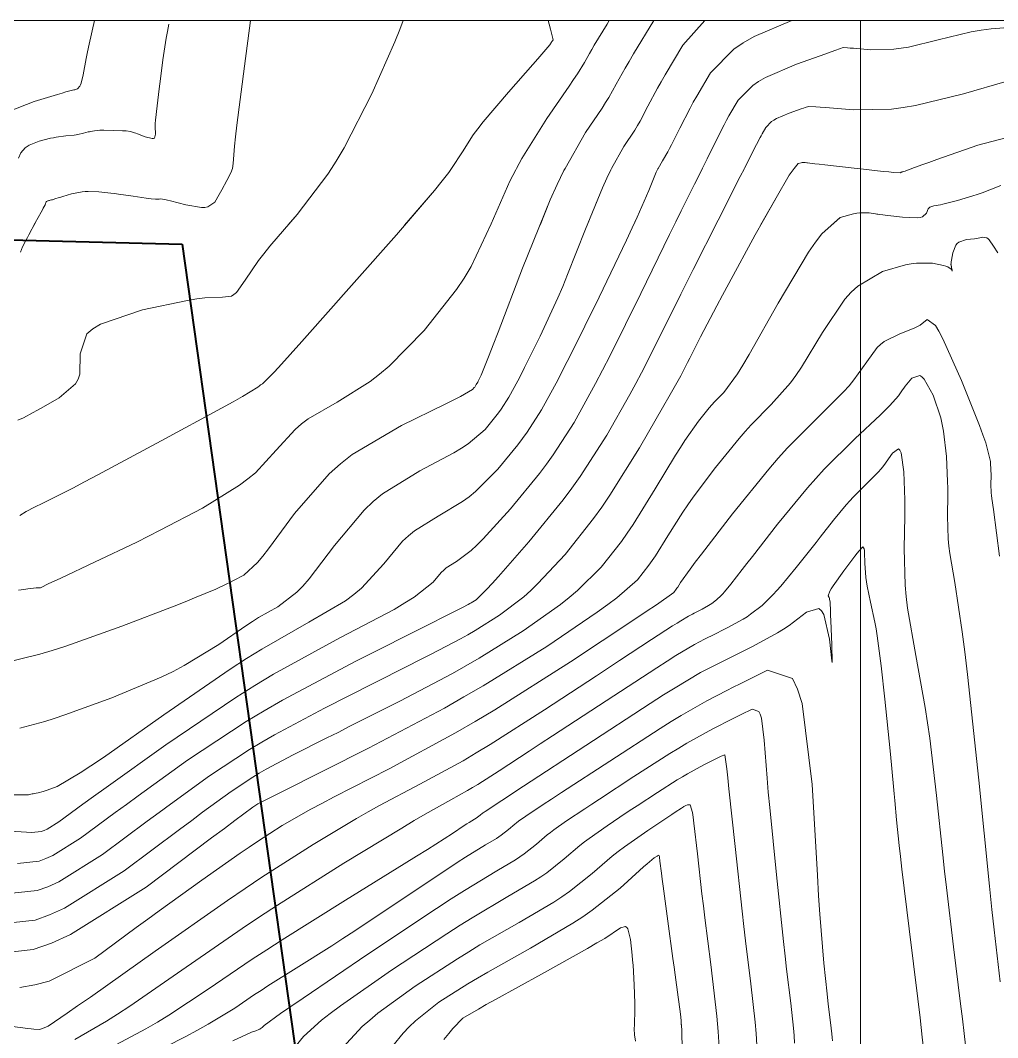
# Model space of a CAD drawing. Header units: millimetres. Extents: x 837475 to 838477, y 1189012 to 1191015.
# Drawn here: x 838197.9 to 838289.3, y 1190918.7 to 1191013.9 of the extents above; entities that cross this region are included whole.
import ezdxf

# ---------------------------------------------------------------- set-up
doc = ezdxf.new("R2010")
doc.units = ezdxf.units.MM
doc.header["$LTSCALE"] = 0.3
doc.layers.add('COORD', color=253, linetype='Continuous', lineweight=20)
doc.layers.add('CORREDORVIA', color=94, linetype='Continuous', lineweight=40)
doc.layers.add('COTAS 10', color=7, linetype='Continuous', lineweight=9, true_color=0x6e3e2d)
doc.layers.add('COTAS INT', color=7, linetype='Continuous', lineweight=5, true_color=0x9fa19f)

msp = doc.modelspace()

# ---------------------------------------------------------------- linework, layer by layer
at = {"layer": 'COORD'}
msp.add_line((838276.514, 1189013.872), (838276.514, 1191013.872), dxfattribs=at)
msp.add_lwpolyline([(837476.514, 1189013.872), (838476.514, 1189013.872), (838476.514, 1191013.872), (837476.514, 1191013.872)], close=True, dxfattribs=at)
at = {"layer": 'CORREDORVIA'}
msp.add_lwpolyline([(837918.48, 1189883.493), (837925.042, 1189453.383), (837902.497, 1189217.712), (837593.191, 1189234.399), (837666.017, 1189670.117), (837623.316, 1189818.024), (837548.503, 1190011.455), (837506.88, 1190461.595), (837936.282, 1190278.252), (837938.054, 1190355.403), (837933.054, 1190517.446), (837913.685, 1190646.739), (837916.913, 1190801.892), (837910.676, 1191000.965), (838213.029, 1190992.912), (838237.174, 1190821.339), (838237.001, 1190602.875), (838240.031, 1190437.198), (838238.102, 1190145.726), (838184.199, 1189898.277), (837758.842, 1190109.914), (837918.48, 1189883.493)], dxfattribs=at)
at = {"layer": 'COTAS 10'}
for points in [[(838197.844, 1190967.519), (838198.447, 1190967.906), (838198.691, 1190968.04), (838198.967, 1190968.185), (838200.242, 1190968.805), (838202.809, 1190970.102), (838203.901, 1190970.674), (838205.158, 1190971.339), (838211.072, 1190974.511), (838216.716, 1190977.577), (838217.802, 1190978.175), (838218.682, 1190978.665), (838220.137, 1190979.528), (838220.267, 1190979.674), (838220.311, 1190979.711), (838220.359, 1190979.746), (838220.559, 1190979.863), (838221.258, 1190980.533), (838221.62, 1190980.918), (838222.055, 1190981.389), (838224.232, 1190983.81), (838227.205, 1190987.158), (838228.141, 1190988.214), (838229.127, 1190989.327), (838233.095, 1190993.81), (838236.654, 1190997.947), (838237.381, 1190998.842), (838237.996, 1190999.627), (838238.245, 1191000), (838239.286, 1191001.557), (838240.283, 1191003.154), (838240.714, 1191003.731), (838241.212, 1191004.365), (838243.57, 1191007.138), (838245.863, 1191009.736), (838246.32, 1191010.26), (838246.7, 1191010.698), (838247.429, 1191011.578), (838247.611, 1191011.841), (838247.646, 1191011.891), (838247.674, 1191011.932), (838247.72, 1191011.999), (838247.724, 1191012.008), (838247.726, 1191012.011), (838247.729, 1191012.015), (838247.741, 1191012.035), (838247.593, 1191012.662), (838247.495, 1191013.049), (838247.372, 1191013.529), (838247.283, 1191013.872)], [(838259.077, 1190994.695), (838259.234, 1190995.016), (838259.742, 1190996.049), (838260.976, 1190998.526), (838261.719, 1191000), (838261.743, 1191000.048), (838261.957, 1191000.478), (838262.171, 1191000.912), (838262.948, 1191002.511), (838263.747, 1191004.096), (838263.975, 1191004.521), (838264.205, 1191004.94), (838265.059, 1191006.402), (838266.427, 1191007.785), (838266.98, 1191008.153), (838267.609, 1191008.515), (838270.513, 1191009.772), (838273.252, 1191010.751), (838273.777, 1191010.938), (838274.201, 1191011.088), (838274.889, 1191011.328), (838275.301, 1191011.299), (838275.551, 1191011.28), (838275.859, 1191011.255), (838277.463, 1191011.127), (838279.639, 1191011.171), (838280.308, 1191011.256), (838281.006, 1191011.372), (838283.769, 1191012.053), (838286.874, 1191012.794), (838287.788, 1191012.948), (838288.726, 1191013.079), (838292.309, 1191013.368)], [(838236.654, 1190997.947), (838233.856, 1190994.695)], [(838259.234, 1190995.016), (838258.654, 1190993.833), (838255.959, 1190988.308), (838253.077, 1190982.499), (838252.378, 1190981.137), (838251.723, 1190979.882), (838249.719, 1190976.24), (838247.758, 1190973.208), (838247.13, 1190972.339), (838246.466, 1190971.455), (838243.76, 1190968.156), (838241.194, 1190965.338), (838240.617, 1190964.758), (838240.098, 1190964.265), (838238.706, 1190963.21), (838237.754, 1190962.62), (838237.511, 1190962.42), (838237.278, 1190962.204), (838236.515, 1190961.294), (838234.752, 1190959.877), (838233.889, 1190959.342), (838232.864, 1190958.746), (838227.808, 1190956.076), (838221.589, 1190952.673), (838219.829, 1190951.614), (838218.054, 1190950.504), (838211.509, 1190946.076), (838205.929, 1190942.076), (838204.763, 1190941.236), (838203.761, 1190940.512), (838201.509, 1190938.868), (838200.404, 1190938.174), (838200.125, 1190938.05), (838199.859, 1190937.955), (838198.993, 1190937.861), (838196.98, 1190937.983)], [(838289.5, 1190963.739), (838288.969, 1190968.08), (838288.789, 1190969.125), (838288.758, 1190969.388), (838288.734, 1190969.639), (838288.712, 1190970.452), (838288.724, 1190971.229), (838288.722, 1190971.458), (838288.717, 1190971.693), (838288.68, 1190972.592), (838288.231, 1190974.323), (838287.967, 1190975.083), (838287.643, 1190975.964), (838285.967, 1190980.159), (838284.215, 1190984.07), (838283.843, 1190984.772), (838283.52, 1190985.309), (838282.76, 1190985.874), (838282.096, 1190985.357), (838281.833, 1190985.212), (838281.535, 1190985.066), (838280.175, 1190984.532), (838278.74, 1190983.804), (838278.395, 1190983.535), (838278.073, 1190983.238), (838277.099, 1190981.922), (838275.902, 1190980.217), (838275.439, 1190979.675), (838274.919, 1190979.102), (838272.566, 1190976.778), (838269.677, 1190973.849), (838268.82, 1190972.894), (838267.938, 1190971.878), (838264.543, 1190967.69), (838261.63, 1190963.907), (838261.052, 1190963.147), (838260.572, 1190962.51), (838259.664, 1190961.248), (838259.407, 1190960.834), (838259.338, 1190960.733), (838259.27, 1190960.637), (838259.034, 1190960.336), (838257.413, 1190959.178), (838256.472, 1190958.542), (838255.318, 1190957.768), (838249.371, 1190953.83), (838242.305, 1190949.357), (838240.444, 1190948.245), (838238.626, 1190947.188), (838232.406, 1190943.83), (838227.255, 1190941.191), (838226.11, 1190940.588), (838225.086, 1190940.04), (838222.406, 1190938.521), (838220.105, 1190937.031), (838219.321, 1190936.501), (838218.473, 1190935.92), (838214.877, 1190933.398), (838210.903, 1190930.542), (838209.816, 1190929.75), (838208.735, 1190928.958), (838204.877, 1190926.094), (838200.608, 1190923.938), (838199.267, 1190923.592), (838197.857, 1190923.355)], [(838217.769, 1190918.371), (838219.527, 1190919.181), (838219.85, 1190919.272), (838219.923, 1190919.295), (838219.989, 1190919.316), (838220.165, 1190919.385), (838220.286, 1190919.445), (838220.317, 1190919.461), (838220.347, 1190919.478), (838220.445, 1190919.536), (838220.539, 1190919.612), (838220.566, 1190919.639), (838220.595, 1190919.67), (838220.701, 1190919.804), (838222.259, 1190920.918), (838223.202, 1190921.567), (838224.367, 1190922.362), (838230.421, 1190926.462), (838236.834, 1190930.741), (838238.225, 1190931.649), (838239.449, 1190932.437), (838242.479, 1190934.284), (838244.228, 1190935.312), (838244.645, 1190935.584), (838245.032, 1190935.851), (838246.184, 1190936.767), (838247.2, 1190937.636), (838247.5, 1190937.873), (838247.81, 1190938.109), (838248.996, 1190938.945), (838250.717, 1190940.083), (838251.363, 1190940.508), (838252.082, 1190940.981), (838255.291, 1190943.087), (838258.671, 1190945.242), (838259.498, 1190945.746), (838260.277, 1190946.21), (838262.7, 1190947.552), (838264.549, 1190948.494), (838264.967, 1190948.707), (838265.344, 1190948.899), (838266.368, 1190949.416), (838267.004, 1190949.2), (838267.137, 1190948.929), (838267.252, 1190948.567), (838267.512, 1190946.499), (838267.77, 1190942.945), (838267.883, 1190941.647), (838268.015, 1190940.212), (838268.643, 1190933.894), (838269.302, 1190927.669), (838269.453, 1190926.292), (838269.591, 1190925.067), (838269.977, 1190921.895), (838270.237, 1190919.563), (838270.296, 1190918.866), (838270.349, 1190918.148)]]:
    msp.add_lwpolyline(points, dxfattribs=at)
at = {"layer": 'COTAS INT'}
for points in [[(838257.178, 1191013.872), (838255.278, 1191010.738), (838254.851, 1191010.017), (838254.483, 1191009.388), (838253.658, 1191007.885), (838252.952, 1191006.644), (838252.66, 1191006.18), (838252.326, 1191005.664), (838250.773, 1191003.367), (838248.865, 1191000), (838248.761, 1190999.816), (838248.138, 1190998.51), (838247.487, 1190997.064), (838244.895, 1190990.674), (838242.611, 1190984.697), (838242.153, 1190983.511), (838241.77, 1190982.528), (838241.02, 1190980.674), (838240.794, 1190980.216), (838240.742, 1190980.114), (838240.695, 1190980.022), (838240.565, 1190979.782), (838240.451, 1190979.606), (838240.414, 1190979.555), (838240.376, 1190979.504), (838240.218, 1190979.312), (838239.094, 1190978.679), (838238.446, 1190978.35), (838237.651, 1190977.954), (838233.565, 1190975.966), (838228.965, 1190973.229), (838227.847, 1190972.36), (838226.797, 1190971.443), (838223.565, 1190967.732), (838221.136, 1190964.397), (838220.592, 1190963.717), (838220.103, 1190963.143), (838218.802, 1190961.947), (838217.833, 1190961.44), (838217.554, 1190961.3), (838217.271, 1190961.159), (838216.208, 1190960.65), (838214.193, 1190959.809), (838213.309, 1190959.459), (838212.284, 1190959.058), (838207.406, 1190957.186), (838202.153, 1190955.305), (838200.891, 1190954.899), (838199.714, 1190954.542), (838196.159, 1190953.665)], [(838204.84, 1191013.872), (838204.342, 1191011.635), (838204.188, 1191010.916), (838204.056, 1191010.286), (838203.766, 1191008.758), (838203.598, 1191007.984), (838203.543, 1191007.829), (838203.484, 1191007.7), (838203.242, 1191007.448), (838203.009, 1191007.38), (838202.957, 1191007.367), (838202.91, 1191007.356), (838202.782, 1191007.334), (838202.173, 1191007.168), (838201.822, 1191007.065), (838201.392, 1191006.938), (838199.182, 1191006.274), (838196.875, 1191005.369)], [(838270.079, 1191013.872), (838266.552, 1191012.345), (838265.547, 1191011.767), (838264.663, 1191011.178), (838262.48, 1191008.971), (838261.19, 1191006.791), (838260.869, 1191006.22), (838260.565, 1191005.664), (838259.596, 1191003.771), (838258.822, 1191002.211), (838258.64, 1191001.863), (838258.472, 1191001.553), (838257.982, 1191000.736), (838257.565, 1191000), (838257.542, 1190999.96), (838257.405, 1190999.674), (838257.263, 1190999.358), (838256.696, 1190997.96), (838255.613, 1190995.455), (838255.146, 1190994.44), (838254.606, 1190993.286), (838252.048, 1190987.96), (838249.378, 1190982.551), (838248.767, 1190981.345), (838248.211, 1190980.266), (838246.668, 1190977.42), (838245.322, 1190975.341), (838244.892, 1190974.744), (838244.436, 1190974.138), (838242.58, 1190971.875), (838240.494, 1190969.785), (838239.893, 1190969.288), (838239.282, 1190968.828), (838236.992, 1190967.462), (838234.778, 1190966.09), (838234.215, 1190965.625), (838233.673, 1190965.124), (838231.898, 1190963.008), (838229.832, 1190960.735), (838229.107, 1190960.136), (838228.315, 1190959.549), (838224.906, 1190957.535), (838220.487, 1190955.031), (838219.06, 1190954.135), (838217.544, 1190953.152), (838211.333, 1190948.868), (838205.67, 1190944.885), (838204.5, 1190944.09), (838203.502, 1190943.43), (838201.333, 1190942.16), (838200.426, 1190941.828), (838200.223, 1190941.76), (838200.041, 1190941.701), (838199.558, 1190941.572), (838199.212, 1190941.505), (838199.115, 1190941.485), (838199.019, 1190941.465), (838198.671, 1190941.388), (838197.113, 1190941.389)], [(838233.735, 1191013.872), (838233.399, 1191013.008), (838232.938, 1191011.876), (838230.796, 1191007.005), (838228.191, 1191001.936), (838227.438, 1191000.68), (838227.001, 1191000), (838226.672, 1190999.488), (838223.791, 1190995.714), (838221.242, 1190992.726), (838220.685, 1190992.029), (838220.192, 1190991.389), (838218.949, 1190989.546), (838218.123, 1190988.405), (838217.893, 1190988.207), (838217.663, 1190988.059), (838216.829, 1190987.953), (838215.173, 1190987.91), (838214.424, 1190987.802), (838213.55, 1190987.654), (838209.348, 1190986.773), (838205.396, 1190985.441), (838204.68, 1190985.008), (838204.128, 1190984.547), (838203.502, 1190982.652), (838203.473, 1190980.758), (838203.298, 1190980.299), (838203.05, 1190979.867), (838201.551, 1190978.543), (838199.837, 1190977.563), (838199.453, 1190977.348), (838199.109, 1190977.158), (838198.195, 1190976.678), (838197.653, 1190976.442)], [(838252.985, 1191013.872), (838252.811, 1191013.528), (838251.607, 1191011.546), (838251.359, 1191011.128), (838251.147, 1191010.768), (838250.689, 1191009.942), (838250.017, 1191008.86), (838249.67, 1191008.338), (838249.253, 1191007.719), (838247.169, 1191004.682), (838244.827, 1191000.941), (838244.313, 1191000), (838244.247, 1190999.88), (838243.698, 1190998.807), (838241.964, 1190994.837), (838240.068, 1190990.843), (838239.416, 1190989.755), (838238.709, 1190988.675), (838235.699, 1190984.837), (838232.4, 1190981.507), (838231.512, 1190980.746), (838230.633, 1190980.056), (838227.55, 1190978.149), (838224.843, 1190976.574), (838224.201, 1190976.094), (838223.607, 1190975.594), (838221.851, 1190973.63), (838219.909, 1190971.531), (838219.197, 1190970.946), (838218.41, 1190970.36), (838214.937, 1190968.229), (838210.978, 1190966.149), (838209.884, 1190965.594), (838208.791, 1190965.049), (838204.852, 1190963.156), (838201.68, 1190961.676), (838201.072, 1190961.391), (838200.58, 1190961.16), (838199.778, 1190960.775), (838199.693, 1190960.751), (838199.653, 1190960.747), (838199.607, 1190960.745), (838199.382, 1190960.745), (838198.607, 1190960.667), (838198.215, 1190960.615), (838197.744, 1190960.549)], [(838197.858, 1190947.619), (838200.198, 1190948.243), (838201.08, 1190948.528), (838202.064, 1190948.861), (838206.462, 1190950.468), (838211.074, 1190952.402), (838212.192, 1190952.942), (838213.242, 1190953.484), (838216.462, 1190955.455), (838218.997, 1190957.204), (838219.616, 1190957.606), (838220.199, 1190957.971), (838222.003, 1190958.993), (838223.767, 1190960.351), (838224.324, 1190960.929), (838224.911, 1190961.593), (838227.281, 1190964.722), (838230.068, 1190968.043), (838230.918, 1190968.83), (838231.803, 1190969.56), (838235.278, 1190971.714), (838238.467, 1190973.391), (838239.169, 1190973.819), (838239.794, 1190974.232), (838241.399, 1190975.593), (838242.406, 1190976.821), (838242.653, 1190977.15), (838242.886, 1190977.473), (838243.616, 1190978.601), (838244.453, 1190980.144), (838244.755, 1190980.729), (838245.086, 1190981.384), (838246.534, 1190984.317), (838248.188, 1190987.907), (838248.649, 1190988.975), (838249.112, 1190990.076), (838250.795, 1190994.317), (838252.375, 1190998.211), (838252.772, 1190999.092), (838253.151, 1190999.888), (838253.215, 1191000), (838254.378, 1191002.052), (838255.399, 1191003.608), (838255.65, 1191004.022), (838255.887, 1191004.427), (838256.627, 1191005.828), (838257.524, 1191007.526), (838257.86, 1191008.119), (838258.234, 1191008.764), (838259.901, 1191011.539), (838261.943, 1191013.872)], [(838197.903, 1190992.172), (838198.118, 1190992.681), (838198.451, 1190993.328), (838198.573, 1190993.558), (838198.708, 1190993.811), (838199.302, 1190994.912), (838199.855, 1190995.929), (838199.963, 1190996.13), (838200.052, 1190996.295), (838200.214, 1190996.601), (838200.247, 1190996.68), (838200.263, 1190996.724), (838200.289, 1190996.807), (838200.321, 1190996.88), (838200.333, 1190996.897), (838200.347, 1190996.911), (838200.405, 1190996.952), (838200.469, 1190996.978), (838200.486, 1190996.984), (838200.502, 1190996.99), (838200.556, 1190997.007), (838200.611, 1190997.019), (838200.627, 1190997.022), (838200.643, 1190997.026), (838200.707, 1190997.035), (838200.811, 1190997.059), (838200.853, 1190997.071), (838200.901, 1190997.086), (838201.123, 1190997.156), (838201.524, 1190997.279), (838201.684, 1190997.326), (838201.866, 1190997.38), (838202.702, 1190997.62), (838203.688, 1190997.822), (838203.965, 1190997.851), (838204.243, 1190997.868), (838205.261, 1190997.833), (838206.378, 1190997.701), (838206.718, 1190997.657), (838207.072, 1190997.61), (838208.462, 1190997.413), (838209.682, 1190997.239), (838209.929, 1190997.206), (838210.136, 1190997.18), (838210.554, 1190997.142), (838210.689, 1190997.146), (838210.718, 1190997.145), (838210.743, 1190997.145), (838210.801, 1190997.14), (838210.851, 1190997.139), (838210.871, 1190997.141), (838210.894, 1190997.145), (838210.998, 1190997.165), (838211.437, 1190997.095), (838211.671, 1190997.041), (838211.954, 1190996.972), (838213.382, 1190996.597), (838214.86, 1190996.349), (838215.174, 1190996.36), (838215.448, 1190996.406), (838216.093, 1190996.856), (838216.497, 1190997.577), (838216.618, 1190997.792), (838216.743, 1190998.014), (838217.229, 1190998.872), (838217.63, 1190999.667), (838217.701, 1190999.849), (838217.751, 1191000), (838217.756, 1191000.014), (838217.81, 1191000.474), (838217.937, 1191002.084), (838218.037, 1191002.975), (838218.166, 1191004.058), (838218.868, 1191009.579), (838219.443, 1191013.872)], [(838197.727, 1191000.963), (838197.95, 1191001.481), (838198.357, 1191001.95), (838198.53, 1191002.069), (838198.73, 1191002.182), (838199.667, 1191002.55), (838200.724, 1191002.831), (838200.998, 1191002.889), (838201.264, 1191002.939), (838202.16, 1191003.05), (838202.926, 1191003.122), (838203.112, 1191003.148), (838203.285, 1191003.176), (838203.813, 1191003.3), (838204.247, 1191003.424), (838204.361, 1191003.452), (838204.473, 1191003.477), (838204.856, 1191003.547), (838205.346, 1191003.584), (838205.527, 1191003.588), (838205.726, 1191003.59), (838206.606, 1191003.577), (838207.463, 1191003.542), (838207.649, 1191003.531), (838207.812, 1191003.518), (838208.212, 1191003.466), (838208.578, 1191003.354), (838208.72, 1191003.304), (838208.878, 1191003.245), (838209.596, 1191002.965), (838210.247, 1191002.8), (838210.363, 1191002.814), (838210.452, 1191002.855), (838210.544, 1191003.219), (838210.513, 1191003.951), (838210.525, 1191004.224), (838210.545, 1191004.528), (838210.691, 1191005.877), (838210.897, 1191007.476), (838210.955, 1191007.938), (838211.014, 1191008.407), (838211.231, 1191010.167), (838211.539, 1191012.2), (838211.656, 1191012.842), (838211.785, 1191013.517)], [(838290.248, 1191008.181), (838286.162, 1191007.008), (838281.645, 1191005.894), (838280.503, 1191005.705), (838279.409, 1191005.566), (838275.852, 1191005.493), (838273.23, 1191005.703), (838272.726, 1191005.743), (838272.318, 1191005.774), (838271.644, 1191005.823), (838271.339, 1191005.724), (838271.163, 1191005.662), (838270.947, 1191005.587), (838269.837, 1191005.192), (838268.666, 1191004.685), (838268.413, 1191004.539), (838268.19, 1191004.391), (838267.639, 1191003.834), (838267.295, 1191003.244), (838267.202, 1191003.076), (838267.11, 1191002.904), (838266.788, 1191002.266), (838266.045, 1191000.78), (838265.689, 1191000.075), (838265.651, 1191000), (838265.266, 1190999.243), (838263.193, 1190995.176), (838260.849, 1190990.554), (838260.256, 1190989.371), (838259.686, 1190988.23), (838257.83, 1190984.462), (838256.02, 1190980.894), (838255.48, 1190979.88), (838254.923, 1190978.855), (838252.771, 1190975.059), (838250.277, 1190971.171), (838249.504, 1190970.089), (838248.696, 1190969.003), (838245.482, 1190965.059), (838242.628, 1190961.818), (838242.047, 1190961.176), (838241.556, 1190960.644), (838240.541, 1190959.644), (838240.09, 1190959.364), (838239.956, 1190959.286), (838239.817, 1190959.208), (838239.282, 1190958.925), (838237.406, 1190957.982), (838236.422, 1190957.488), (838229.282, 1190953.899), (838222.446, 1190950.253), (838220.707, 1190949.246), (838219.035, 1190948.24), (838213.547, 1190944.617), (838208.939, 1190941.301), (838207.821, 1190940.489), (838206.771, 1190939.722), (838203.547, 1190937.337), (838200.95, 1190935.706), (838200.295, 1190935.414), (838199.668, 1190935.192), (838197.633, 1190934.97)], [(838281.317, 1191000), (838282.263, 1191000.344), (838282.891, 1191000.568), (838283.65, 1191000.838), (838287.488, 1191002.196), (838291.41, 1191003.23)], [(838281.317, 1191000), (838281.091, 1190999.918), (838280.814, 1190999.811), (838280.751, 1190999.787), (838280.693, 1190999.767), (838280.532, 1190999.716), (838280.425, 1190999.689), (838280.4, 1190999.683), (838280.379, 1190999.678), (838280.32, 1190999.668), (838280.285, 1190999.656), (838280.277, 1190999.649), (838280.271, 1190999.642), (838280.256, 1190999.604), (838279.584, 1190999.643), (838279.163, 1190999.683), (838278.641, 1190999.737), (838276.258, 1191000), (838275.905, 1191000.039), (838273.17, 1191000.35), (838272.648, 1191000.41), (838272.229, 1191000.457), (838271.563, 1191000.532), (838271.527, 1191000.537), (838271.504, 1191000.541), (838271.476, 1191000.545), (838271.326, 1191000.568), (838271.111, 1191000.569), (838271.041, 1191000.56), (838270.967, 1191000.546), (838270.663, 1191000.46), (838270.318, 1191000), (838269.847, 1190999.371), (838269.451, 1190998.724), (838268.981, 1190997.927), (838266.666, 1190993.803), (838264.179, 1190989.237), (838263.601, 1190988.161), (838263.069, 1190987.168), (838261.547, 1190984.261), (838260.527, 1190982.258), (838260.312, 1190981.834), (838260.126, 1190981.468), (838259.701, 1190980.615), (838258.963, 1190979.289), (838258.581, 1190978.623), (838258.122, 1190977.828), (838255.822, 1190973.878), (838253.051, 1190969.428), (838252.295, 1190968.318), (838251.543, 1190967.26), (838248.87, 1190963.878), (838246.324, 1190961.158), (838245.653, 1190960.517), (838244.997, 1190959.925), (838242.748, 1190958.19), (838240.458, 1190956.768), (838239.774, 1190956.373), (838239.07, 1190955.977), (838236.349, 1190954.539), (838233.076, 1190952.89), (838232.023, 1190952.361), (838230.908, 1190951.799), (838226.349, 1190949.507), (838221.673, 1190947.013), (838220.484, 1190946.325), (838219.34, 1190945.637), (838215.586, 1190943.158), (838211.95, 1190940.526), (838210.879, 1190939.741), (838209.781, 1190938.932), (838205.586, 1190935.807), (838201.496, 1190933.238), (838200.465, 1190932.779), (838199.477, 1190932.429), (838196.272, 1190932.079)], [(838289.644, 1190998.403), (838287.888, 1190997.736), (838287.441, 1190997.579), (838287.012, 1190997.434), (838285.601, 1190997.009), (838284.468, 1190996.722), (838284.213, 1190996.663), (838283.984, 1190996.613), (838283.37, 1190996.508), (838282.995, 1190996.376), (838282.916, 1190996.309), (838282.848, 1190996.23), (838282.695, 1190995.832), (838282.299, 1190995.481), (838282.078, 1190995.431), (838281.809, 1190995.401), (838280.436, 1190995.46), (838279.079, 1190995.615), (838278.82, 1190995.644), (838278.612, 1190995.668), (838278.282, 1190995.705), (838278.134, 1190995.728), (838278.04, 1190995.742), (838277.924, 1190995.76), (838277.313, 1190995.855), (838276.437, 1190995.86), (838276.153, 1190995.821), (838275.851, 1190995.764), (838274.61, 1190995.415), (838273.791, 1190994.695)], [(838252.375, 1190998.211), (838250.948, 1190994.695)], [(838267.167, 1190994.695), (838268.981, 1190997.927)], [(838246.526, 1190994.695), (838247.487, 1190997.064)], [(838222.922, 1190994.695), (838223.791, 1190995.714)], [(838255.263, 1190994.695), (838255.613, 1190995.455)], [(838194.912, 1190929.189), (838199.286, 1190929.666), (838200.634, 1190930.143), (838202.042, 1190930.77), (838207.625, 1190934.277), (838212.791, 1190938.142), (838213.937, 1190938.994), (838214.96, 1190939.752), (838217.625, 1190941.699), (838219.645, 1190943.033), (838220.26, 1190943.403), (838220.9, 1190943.774), (838223.416, 1190945.116), (838226.578, 1190946.706), (838227.625, 1190947.234), (838228.746, 1190947.799), (838233.416, 1190950.153), (838238.323, 1190952.745), (838239.593, 1190953.459), (838240.825, 1190954.173), (838244.956, 1190956.737), (838248.437, 1190959.206), (838249.259, 1190959.859), (838250.02, 1190960.498), (838252.258, 1190962.698), (838254.15, 1190965.104), (838254.692, 1190965.875), (838255.243, 1190966.69), (838257.302, 1190970.01), (838259.207, 1190973.182), (838259.661, 1190973.904), (838260.084, 1190974.559), (838261.344, 1190976.359), (838262.348, 1190977.598), (838262.609, 1190977.898), (838262.862, 1190978.181), (838263.717, 1190979.047), (838264.988, 1190980.784), (838265.505, 1190981.615), (838266.093, 1190982.598), (838268.811, 1190987.412), (838271.637, 1190992.171), (838272.293, 1190993.119), (838272.895, 1190993.907), (838274.61, 1190995.415)], [(838199.302, 1190994.912), (838199.185, 1190994.695)], [(838241.897, 1190994.695), (838241.964, 1190994.837)], [(838262.949, 1190994.695), (838263.193, 1190995.176)], [(838193.551, 1190926.298), (838199.094, 1190926.903), (838200.804, 1190927.508), (838202.588, 1190928.302), (838209.664, 1190932.747), (838215.802, 1190937.352), (838216.995, 1190938.247), (838217.97, 1190938.977), (838219.664, 1190940.241), (838219.95, 1190940.43), (838220.037, 1190940.482), (838220.128, 1190940.535), (838220.484, 1190940.725), (838222.248, 1190941.614), (838230.484, 1190945.767), (838237.576, 1190949.513), (838239.412, 1190950.546), (838241.193, 1190951.577), (838247.163, 1190955.283), (838251.877, 1190958.487), (838252.866, 1190959.2), (838253.717, 1190959.838), (838255.646, 1190961.517), (838256.71, 1190962.871), (838257.015, 1190963.304), (838257.325, 1190963.762), (838258.483, 1190965.629), (838259.89, 1190967.846), (838260.357, 1190968.525), (838260.857, 1190969.233), (838262.943, 1190972.024), (838265.143, 1190974.738), (838265.714, 1190975.396), (838266.27, 1190976.015), (838268.141, 1190977.912), (838269.953, 1190979.943), (838270.472, 1190980.645), (838270.997, 1190981.408), (838272.955, 1190984.667), (838275.034, 1190987.765), (838275.635, 1190988.426), (838276.249, 1190989.002), (838278.558, 1190990.37), (838280.725, 1190990.984), (838281.249, 1190991.084), (838281.739, 1190991.154), (838283.235, 1190991.152), (838284.285, 1190990.942), (838284.494, 1190990.88), (838284.668, 1190990.816), (838285.005, 1190990.57), (838285.08, 1190990.407), (838285.09, 1190990.395), (838285.095, 1190990.397), (838285.074, 1190990.524), (838285.033, 1190990.704), (838285.02, 1190990.769), (838285.011, 1190990.823), (838285.01, 1190990.848), (838285.009, 1190990.859), (838285.008, 1190990.871), (838284.999, 1190990.929), (838284.987, 1190990.983), (838284.984, 1190990.993), (838284.981, 1190991), (838284.969, 1190991.007), (838284.989, 1190991.173), (838285.005, 1190991.28), (838285.027, 1190991.413), (838285.144, 1190992.116), (838285.43, 1190992.838), (838285.558, 1190992.984), (838285.707, 1190993.105), (838286.42, 1190993.348), (838287.176, 1190993.438), (838287.351, 1190993.464), (838287.511, 1190993.49), (838287.968, 1190993.584), (838288.341, 1190993.514), (838288.448, 1190993.436), (838288.557, 1190993.332), (838288.968, 1190992.745), (838289.363, 1190992.102)], [(838197.175, 1190919.69), (838198.611, 1190919.503), (838198.906, 1190919.471), (838199.157, 1190919.448), (838199.69, 1190919.435), (838199.964, 1190919.509), (838200.05, 1190919.54), (838200.141, 1190919.576), (838200.511, 1190919.745), (838202.287, 1190920.94), (838203.266, 1190921.624), (838204.456, 1190922.459), (838210.511, 1190926.749), (838217.298, 1190931.499), (838218.95, 1190932.624), (838220.503, 1190933.667), (838225.288, 1190936.749), (838229.341, 1190939.161), (838230.432, 1190939.781), (838231.51, 1190940.381), (838235.288, 1190942.376), (838239.323, 1190944.576), (838240.561, 1190945.304), (838241.853, 1190946.084), (838246.957, 1190949.334), (838251.806, 1190952.525), (838252.936, 1190953.268), (838253.974, 1190953.951), (838256.957, 1190955.909), (838258.936, 1190957.197), (838259.342, 1190957.457), (838259.685, 1190957.675), (838260.409, 1190958.112), (838260.8, 1190958.31), (838260.933, 1190958.378), (838261.076, 1190958.45), (838261.684, 1190958.755), (838262.304, 1190959.095), (838262.456, 1190959.189), (838262.599, 1190959.283), (838263.043, 1190959.623), (838263.483, 1190960.056), (838263.623, 1190960.21), (838263.772, 1190960.378), (838264.374, 1190961.104), (838265.444, 1190962.465), (838265.886, 1190963.032), (838266.392, 1190963.682), (838268.748, 1190966.719), (838271.543, 1190970.12), (838272.325, 1190971), (838273.111, 1190971.853), (838275.982, 1190974.709), (838278.367, 1190976.959), (838278.848, 1190977.429), (838279.25, 1190977.834), (838280.053, 1190978.744), (838280.426, 1190979.287), (838280.558, 1190979.461), (838280.701, 1190979.644), (838281.319, 1190980.389), (838282.047, 1190980.638), (838282.259, 1190980.509), (838282.476, 1190980.294), (838283.298, 1190978.801), (838284.011, 1190976.669), (838284.159, 1190976.051), (838284.286, 1190975.421), (838284.566, 1190973.047), (838284.664, 1190970.698), (838284.676, 1190970.083), (838284.682, 1190969.485), (838284.649, 1190967.454), (838284.707, 1190965.331), (838284.77, 1190964.674), (838284.853, 1190963.987), (838285.322, 1190961.258), (838286.033, 1190956.644), (838286.269, 1190954.768), (838286.521, 1190952.634), (838287.572, 1190942.767), (838288.583, 1190932.841), (838288.811, 1190930.668), (838289.016, 1190928.746), (838289.567, 1190923.883)], [(838286.73, 1190914.393), (838286.201, 1190919.063), (838286.041, 1190920.432), (838285.874, 1190921.834), (838285.222, 1190927.169), (838284.556, 1190932.716), (838284.381, 1190934.251), (838284.211, 1190935.786), (838283.628, 1190941.326), (838282.991, 1190946.705), (838282.785, 1190948.139), (838282.567, 1190949.548), (838281.676, 1190954.436), (838280.917, 1190958.85), (838280.782, 1190959.96), (838280.681, 1190961.023), (838280.587, 1190964.456), (838280.657, 1190967.452), (838280.658, 1190968.238), (838280.651, 1190969.004), (838280.56, 1190971.617), (838280.31, 1190973.397), (838280.202, 1190973.639), (838280.078, 1190973.773), (838279.491, 1190973.35), (838278.693, 1190972.219), (838278.436, 1190971.905), (838278.163, 1190971.592), (838277.044, 1190970.461), (838275.833, 1190969.256), (838275.501, 1190968.896), (838275.171, 1190968.525), (838273.992, 1190967.09), (838272.744, 1190965.49), (838272.371, 1190965.016), (838271.985, 1190964.527), (838270.492, 1190962.648), (838269.046, 1190960.906), (838268.691, 1190960.503), (838268.354, 1190960.135), (838267.299, 1190959.095), (838266.234, 1190958.28), (838265.891, 1190958.055), (838265.527, 1190957.829), (838264.038, 1190957.014), (838262.582, 1190956.282), (838262.237, 1190956.108), (838261.919, 1190955.948), (838260.982, 1190955.472), (838259.245, 1190954.423), (838258.421, 1190953.9), (838257.449, 1190953.277), (838252.702, 1190950.187), (838247.691, 1190946.902), (838246.553, 1190946.155), (838245.523, 1190945.479), (838242.702, 1190943.625), (838240.72, 1190942.363), (838240.218, 1190942.06), (838239.737, 1190941.777), (838238.17, 1190940.923), (838235.765, 1190939.572), (838234.755, 1190938.975), (838233.596, 1190938.282), (838228.17, 1190934.978), (838221.951, 1190931.052), (838220.293, 1190929.967), (838218.662, 1190928.883), (838213.001, 1190924.978), (838208.133, 1190921.613), (838207.002, 1190920.87), (838205.965, 1190920.208), (838203.001, 1190918.5)], [(838283.014, 1190912.344), (838282.295, 1190918.717), (838282.087, 1190920.501), (838281.875, 1190922.294), (838281.077, 1190928.841), (838280.392, 1190934.426), (838280.251, 1190935.612), (838280.132, 1190936.642), (838279.878, 1190939.06), (838279.722, 1190940.852), (838279.664, 1190941.487), (838279.6, 1190942.182), (838279.315, 1190945.193), (838278.983, 1190948.533), (838278.888, 1190949.436), (838278.793, 1190950.328), (838278.439, 1190953.472), (838278.069, 1190956.257), (838277.963, 1190956.924), (838277.856, 1190957.545), (838277.457, 1190959.412), (838277.127, 1190960.926), (838277.063, 1190961.326), (838277.012, 1190961.716), (838276.925, 1190963.054), (838276.892, 1190964.072), (838276.874, 1190964.26), (838276.852, 1190964.409), (838276.739, 1190964.61), (838276.381, 1190964.225), (838276.204, 1190964.004), (838275.993, 1190963.734), (838274.948, 1190962.346), (838273.953, 1190960.947), (838273.774, 1190960.67), (838273.635, 1190960.44), (838273.481, 1190960.009), (838273.578, 1190959.844), (838273.599, 1190959.782), (838273.616, 1190959.713), (838273.657, 1190959.406), (838273.698, 1190958.58), (838273.716, 1190958.183), (838273.737, 1190957.714), (838273.837, 1190955.415), (838273.874, 1190953.81), (838273.856, 1190953.778), (838273.824, 1190953.926), (838273.605, 1190955.95), (838273.09, 1190958.279), (838272.873, 1190958.618), (838272.623, 1190958.826), (838271.448, 1190958.473), (838269.829, 1190957.243), (838269.299, 1190956.897), (838268.733, 1190956.549), (838266.393, 1190955.273), (838264.087, 1190954.114), (838263.542, 1190953.839), (838263.038, 1190953.585), (838261.555, 1190952.832), (838259.167, 1190951.409), (838258.093, 1190950.732), (838256.839, 1190949.932), (838250.817, 1190946.019), (838244.995, 1190942.203), (838242.951, 1190940.863), (838241.388, 1190939.837), (838241.205, 1190939.708), (838241.158, 1190939.672), (838241.111, 1190939.635), (838240.954, 1190939.501), (838240.777, 1190939.36), (838240.717, 1190939.319), (838240.653, 1190939.277), (838240.383, 1190939.118), (838239.884, 1190938.812), (838239.676, 1190938.677), (838239.437, 1190938.521), (838238.322, 1190937.776), (838235.989, 1190936.278), (838234.983, 1190935.648), (838233.82, 1190934.924), (838228.322, 1190931.528), (838222.389, 1190927.815), (838220.953, 1190926.89), (838219.607, 1190926.01), (838215.492, 1190923.206), (838211.811, 1190920.766), (838210.738, 1190920.116), (838209.642, 1190919.476), (838205.492, 1190917.256)], [(838207.983, 1190916.011), (838213.319, 1190918.743), (838214.474, 1190919.362), (838215.488, 1190919.92), (838217.983, 1190921.435), (838219.824, 1190922.69), (838220.427, 1190923.083), (838221.069, 1190923.497), (838223.724, 1190925.159), (838227.032, 1190927.25), (838228.086, 1190927.934), (838229.2, 1190928.665), (838233.724, 1190931.682), (838237.896, 1190934.469), (838238.789, 1190935.054), (838239.567, 1190935.557), (838241.431, 1190936.701), (838242.44, 1190937.295), (838242.681, 1190937.451), (838242.904, 1190937.605), (838243.569, 1190938.134), (838244.155, 1190938.636), (838244.329, 1190938.773), (838244.507, 1190938.908), (838245.192, 1190939.391), (838246.834, 1190940.473), (838247.615, 1190940.986), (838248.538, 1190941.592), (838253.054, 1190944.553), (838257.755, 1190947.587), (838258.795, 1190948.239), (838259.722, 1190948.81), (838262.128, 1190950.192), (838264.011, 1190951.149), (838264.61, 1190951.451), (838265.241, 1190951.77), (838267.801, 1190953.057), (838270.134, 1190952.265), (838270.623, 1190951.273), (838271.044, 1190949.946), (838271.997, 1190942.363), (838272.474, 1190933.854), (838272.594, 1190931.944), (838272.71, 1190930.226), (838273.088, 1190925.634), (838273.392, 1190922.755), (838273.462, 1190922.119), (838273.526, 1190921.552), (838273.704, 1190920.086), (838273.825, 1190919.008), (838273.852, 1190918.686), (838273.876, 1190918.353)], [(838223.724, 1190917.933), (838224.392, 1190918.775), (838226.078, 1190920.308), (838226.896, 1190920.935), (838227.866, 1190921.651), (838232.639, 1190924.966), (838237.816, 1190928.391), (838239.041, 1190929.175), (838240.177, 1190929.887), (838243.527, 1190931.867), (838246.016, 1190933.33), (838246.608, 1190933.717), (838247.159, 1190934.097), (838248.799, 1190935.4), (838250.244, 1190936.637), (838250.672, 1190936.974), (838251.112, 1190937.309), (838252.8, 1190938.499), (838254.6, 1190939.693), (838255.11, 1190940.03), (838255.625, 1190940.37), (838257.528, 1190941.62), (838259.37, 1190942.786), (838259.847, 1190943.073), (838260.31, 1190943.344), (838261.862, 1190944.191), (838263.047, 1190944.788), (838263.279, 1190944.901), (838263.469, 1190944.992), (838263.807, 1190945.131), (838263.996, 1190943.812), (838264.091, 1190942.983), (838264.206, 1190941.954), (838264.778, 1190936.561), (838265.426, 1190930.512), (838265.589, 1190929.068), (838265.745, 1190927.724), (838266.249, 1190923.704), (838266.65, 1190920.118), (838266.74, 1190919.047), (838266.821, 1190917.943)], [(838228.083, 1190917.745), (838229.898, 1190919.697), (838230.591, 1190920.304), (838231.366, 1190920.939), (838234.856, 1190923.47), (838238.797, 1190926.041), (838239.858, 1190926.701), (838240.905, 1190927.338), (838244.575, 1190929.45), (838247.804, 1190931.348), (838248.572, 1190931.85), (838249.287, 1190932.342), (838251.414, 1190934.033), (838253.288, 1190935.638), (838253.843, 1190936.075), (838254.414, 1190936.509), (838256.604, 1190938.053), (838258.483, 1190939.303), (838258.857, 1190939.552), (838259.168, 1190939.759), (838259.765, 1190940.154), (838259.94, 1190940.265), (838259.986, 1190940.292), (838260.029, 1190940.318), (838260.177, 1190940.398), (838260.322, 1190940.451), (838260.364, 1190940.459), (838260.407, 1190940.465), (838260.571, 1190940.461), (838260.78, 1190939.744), (838260.851, 1190939.3), (838260.929, 1190938.75), (838261.26, 1190935.874), (838261.679, 1190932.113), (838261.812, 1190931.004), (838261.952, 1190929.866), (838262.522, 1190925.513), (838263.062, 1190920.673), (838263.184, 1190919.228), (838263.294, 1190917.738)], [(838259.883, 1190916.943), (838259.808, 1190918.714), (838259.794, 1190919.056), (838259.782, 1190919.334), (838259.759, 1190919.803), (838259.754, 1190919.849), (838259.75, 1190919.871), (838259.743, 1190919.905), (838259.738, 1190919.938), (838259.736, 1190919.96), (838259.738, 1190920.003), (838259.739, 1190920.063), (838259.739, 1190920.106), (838259.736, 1190920.205), (838259.689, 1190920.614), (838259.662, 1190920.833), (838259.628, 1190921.098), (838259.452, 1190922.436), (838259.172, 1190924.527), (838259.073, 1190925.267), (838258.963, 1190926.076), (838258.488, 1190929.577), (838258.046, 1190932.843), (838257.958, 1190933.504), (838257.884, 1190934.059), (838257.742, 1190935.186), (838257.701, 1190935.54), (838257.691, 1190935.607), (838257.682, 1190935.662), (838257.653, 1190935.75), (838257.571, 1190935.711), (838257.528, 1190935.686), (838257.477, 1190935.654), (838257.217, 1190935.485), (838256.535, 1190934.924), (838256.217, 1190934.645), (838255.843, 1190934.313), (838254.029, 1190932.666), (838251.414, 1190930.588), (838250.536, 1190929.983), (838249.591, 1190929.366), (838245.623, 1190927.033), (838241.633, 1190924.788), (838240.674, 1190924.226), (838239.779, 1190923.691), (838237.073, 1190921.975), (838234.866, 1190920.227), (838234.285, 1190919.673), (838233.717, 1190919.087), (838231.774, 1190916.716)], [(838255.46, 1190918.322), (838255.365, 1190918.913), (838255.352, 1190919.097), (838255.344, 1190919.29), (838255.365, 1190920.061), (838255.395, 1190921.11), (838255.393, 1190921.478), (838255.388, 1190921.88), (838255.331, 1190923.613), (838255.229, 1190925.45), (838255.193, 1190925.918), (838255.155, 1190926.367), (838254.994, 1190927.842), (838254.74, 1190928.835), (838254.644, 1190928.981), (838254.536, 1190929.07), (838254.053, 1190928.926), (838252.583, 1190927.955), (838251.852, 1190927.523), (838250.982, 1190927.02), (838246.671, 1190924.616), (838242.361, 1190922.238), (838241.49, 1190921.752), (838240.76, 1190921.341), (838239.29, 1190920.479), (838238.366, 1190919.516), (838237.979, 1190919.041), (838237.536, 1190918.476)]]:
    msp.add_lwpolyline(points, dxfattribs=at)

doc.saveas('drawing.dxf')
